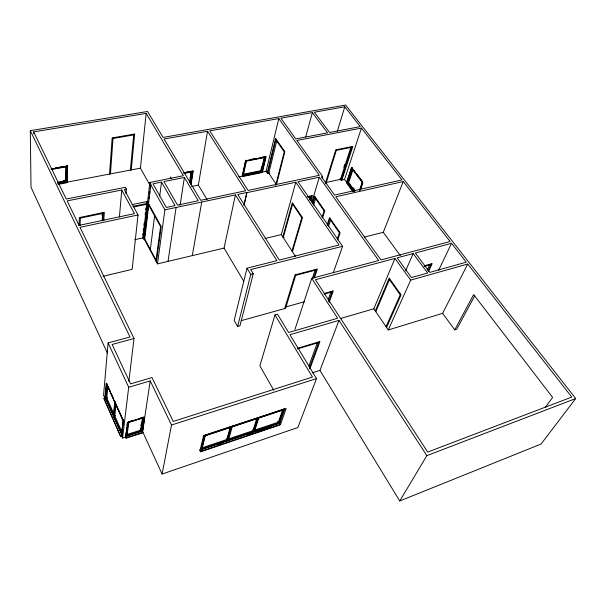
<?xml version="1.0" encoding="UTF-8"?>
<svg xmlns="http://www.w3.org/2000/svg" width="606" height="606" viewBox="0 0 606 606"><rect width="100%" height="100%" fill="white"/><g stroke="black" fill="none" stroke-linecap="round" stroke-linejoin="round"><path stroke-width="0.91" d="M65.501 175.71L65.372 181.08L65.842 182.035L66.251 165.923L67.433 165.703L67.008 181.815L58.464 183.444M65.986 166.347L65.63 180.679L58.252 182.08M66.425 181.929L66.842 165.809M79 225.894L79.348 217.562L104.346 212.35L103.762 220.645M80.022 225.682L80.386 217.342M102.103 215.372L102.285 212.6M102.164 220.569L102.664 213.153M102.762 220.857L103.338 212.562M109.542 174.066L112.163 137.91L134.684 134.009L131.252 169.93M110.436 173.892L113.087 137.751M399.763 500.965L426.859 455.636L339.004 320.377L319.938 370.417L399.763 500.965L541.067 444.024L575.7 398.543L345.602 105.035L163.09 137.433L147.553 111.489L30.3 130.661L130.002 336.974L108.103 342.913L103.565 395.218L104.853 398.119L106.179 383.234L123.207 421.132L121.48 435.608L122.556 438.024L125.798 436.987L127.616 422.533L144.652 417.216L142.607 431.631L150.212 380.909L128.699 387.257L122.556 438.024M119.42 216.978L121.776 190.011L67.168 200.897L79.06 225.379L134.456 213.638L121.776 190.011M105.815 397.839L104.027 398.369L103.982 398.854L120.586 436.35L122.041 435.888M105.656 398.528L106.739 383.075L105.406 397.96L122.048 435.434M105.906 399.096L107.254 384.227M107.86 386.583L106.807 398.044L113.898 413.966M125.972 193.738L126.396 189.095L125.427 187.307L66.266 199.041L33.656 131.888L146.182 113.398L183.36 175.74L149.833 182.467L147.523 202.199M130.373 170.097L133.774 134.168M113.352 415.86L114.875 401.164M113.61 416.443L115.14 401.755M113.875 417.034L115.413 402.346M150.144 185.451L140.418 168.18L146.182 113.398M116.079 403.854L114.792 415.974L122.071 432.313M126.396 189.095L124.306 189.511L138.024 214.963L132.153 269.344L103.081 276.283M142.728 235.348L142.955 233.439M143.281 230.628L143.501 228.757M143.902 225.258L144.152 223.129M145.129 214.698L145.349 212.827M145.713 209.668L145.925 207.828M146.326 204.396L146.652 201.586L147.614 203.336L143.44 238.915L144.372 238.711M146.841 203.942L142.887 237.878L134.615 239.734M120.586 436.35L104.027 398.369M149.833 182.467L150.826 184.224L144.069 238.779L157.469 263.883L224.061 248.104L235.408 194.927L164.908 209.827L157.469 263.883M144.16 238.938L148.364 203.366L161.219 226.614L156.416 261.913M144.819 234.961L145.145 232.159M145.372 230.28L145.705 227.477M146.038 224.667L146.364 221.857M146.591 219.986L146.925 217.175M147.25 214.372L147.584 211.562M147.811 209.691L148.144 206.881M132.956 206.388L148.584 203.139L148.796 201.336M149.114 198.632L149.334 196.829M149.652 194.132L149.97 191.428M150.288 188.724L150.614 186.027M121.511 434.229L123.238 419.738M144.622 239.809L148.849 204.245M121.776 434.828L122.101 432.116M122.321 430.305L123.291 422.155M128.858 381.31L134.009 338.504L80.007 227.326L138.024 214.963M125.7 435.6L126.154 431.987M126.381 430.177L126.715 427.472M126.942 425.662L127.283 422.95M142.811 432.381L142.743 432.851L126.063 438.183L126.124 437.706L142.811 432.381L142.099 430.836M126.283 436.282L128.116 421.829M126.995 432.714L127.23 430.874M127.578 428.124L127.805 426.283M128.161 423.533L128.389 421.693M150.333 249.467L154.613 215.797M126.987 436.062L128.828 421.602M159.704 196.147L161.529 182.088L152.962 183.8L166.37 207.464L175.051 205.623L161.529 182.088M155.931 261.012L160.711 225.705M170.619 178.505L170.725 177.77M140.494 428.397L140.228 430.199L140.887 431.631L143.016 417.178L140.357 418.004M140.895 425.677L141.16 423.874M142.425 418.193L140.675 430.131L126.76 434.547M141.577 431.411L143.72 416.958M144.289 417.64L142.266 431.192L125.586 436.502M176.111 207.472L168.013 261.36M180.08 205.411L184.383 177.46L163.931 181.535L177.528 205.123L198.26 200.722L184.383 177.46M189.443 181.997L189.731 180.164M190.026 178.331L190.322 176.505M190.61 174.672L190.905 172.846M189.716 182.504L191.488 171.445M189.996 182.929L191.913 171.036M190.382 183.732L192.458 170.93L192.996 170.824L190.92 183.626M190.958 184.853L193.185 171.134L184.118 172.922M207.093 199.586L198.344 185.11L207.525 131.282L164.052 139.039L200.73 200.306L245.695 190.754L207.525 131.282M192.276 255.694L201.745 202.003M339.004 320.377L289.948 334.732L316.499 378.599L297.887 427.51L162.113 474.043L171.498 425.018L150.212 380.909M244.195 166.786L242.249 175.793L262.246 171.703L265.852 156.484M244.589 164.983L245.566 160.476L246.589 160.279L243.256 175.581M242.756 175.687L246.074 160.378M245.71 162.506L246.104 160.688M244.127 204.381L246.809 192.496L237.734 194.428L279.275 260.057L339.057 244.983L295.796 182.232L246.915 192.663L244.029 205.464M261.716 166.536L260.875 170.119L261.451 171.074L243.438 174.748M264.345 157.098L261.156 170.634L243.15 174.293M261.254 171.907L264.852 156.681L260.285 157.583M261.754 171.809L265.352 156.583M269.587 173.081L267.617 173.49L266.117 171.248L278.813 118.564L209.752 130.888L248.096 190.435L319.317 175.308L278.813 118.564M267.216 172.899L275.586 138.433L284.858 151.72L276.525 184.277M267.617 173.49L276.003 139.032M200.821 449.857L204.358 435.366M279.555 422.89L280.245 424.882L200.631 451.811L199.95 449.72M276.601 141.342L268.799 173.248L276.344 184.482M201.51 449.622L205.063 435.131M201.715 450.197L205.381 435.237L286.153 408.527L280.873 423.465L279.571 421.132M235.408 194.927L276.874 260.663L247.013 268.185L234.174 320.354L237.628 326.429L239.976 325.77L253.255 273.776L250.702 269.564L342.602 246.278L297.985 181.762L319.324 177.21L378.705 260.527L311.711 278.366L294.925 329.52M237.628 326.429L250.77 274.412L247.013 268.185M275.654 185.481L284.434 151.106M305.735 136.842L312.378 112.58L280.889 118.193L295.728 138.925L327.551 132.858L312.378 112.58M295.448 256.391L281.328 234.598L295.796 182.232M226.303 439.191L226.409 438.797L227.167 440.259L201.707 448.834M282.813 236.893L292.35 202.699L302.455 217.675L292.41 251.71M230.394 426.632L226.788 439.524L202.215 447.796M292.804 203.366L283.244 237.56L284.078 237.355M226.947 441.047L231.007 426.556M227.621 440.82L231.697 426.329M228.288 440.592L232.378 426.101M301.993 216.986L291.971 251.028L292.812 250.816M311.711 278.366L337.618 318.241L288.607 332.52L277.518 314.196L274.98 314.908L259.876 365.857L273.76 390.272M309.431 199.957L310.499 196.352M310.333 200.207L311.666 195.73M310.901 200.919L312.507 195.541L307.166 196.73M311.779 202.328L319.324 177.21M312.378 203.29L314.537 196.132L324.778 210.827L322.513 217.948M312.832 203.949L314.999 196.791M313.582 205.305L315.771 198.109M322.081 178.293L322.627 176.505L296.834 140.471L361.441 128.093L401.967 179.929L334.557 195.079L321.46 176.755L322.627 176.505M337.345 131.229L344.784 106.8L314.378 112.224L329.573 132.472L360.282 126.616L344.784 106.8M284.676 308.568L295.001 274.889L317.377 269.019L314.453 277.843M295.925 274.647L285.57 308.318L241.249 320.65M325.278 183.694L335.739 149.841L352.851 146.41L341.875 180.08M326.036 183.527L336.519 149.682M252.407 430.411L252.528 430.018L253.3 431.449L228.515 439.804M256.702 418.708L252.914 430.737L228.136 439.077M257.626 417.754L253.05 432.245L252.285 430.805M254.77 428.578L255.588 425.995M257.217 420.844L258.035 418.269M253.709 432.017L258.3 417.534M322.051 217.274L324.308 210.146M254.361 431.798L258.967 417.314M343.807 167.188L344.67 164.506M350.889 147.266L340.481 179.361L325.399 182.641M361.441 128.093L344.549 179.497L341.125 180.247L352.078 146.561M327.195 224.728L329.512 217.615L340.14 232.855L337.709 239.923M327.672 225.409L329.99 218.296M328.399 226.742L330.74 219.592M312.287 278.593L315.211 269.715M313.56 278.086L316.476 269.261M351.889 167.37L346.965 182.201L353.518 191.148M347.23 182.573L352.162 167.741L347.503 182.936M352.73 168.824L348.329 182.005L354.911 190.958M349.207 180.952L352.412 171.354M337.224 239.226L339.648 232.151M277.828 421.867L277.965 421.473L278.752 422.874L254.611 431.01M282.547 410.156L278.359 422.177L254.225 430.298M359.472 190.284L362.509 181.588L359.956 190.254M283.54 409.186L278.48 423.67L277.692 422.261M360.032 190.178L362.789 182.292M360.638 189.299L362.767 183.217M279.116 423.45L284.184 408.974M333.285 272.753L342.602 246.278M328.232 299.478L331.065 291.569M328.634 301.652L332.399 291.168M329.217 302.273L333.308 290.918L324.278 293.41M308.84 366.145L317.241 343.026M309.265 368.334L318.938 341.845M309.878 368.918L319.9 341.557L297.735 348.23M364.251 237.113L383.272 232.325L403.24 181.55L450.129 241.514L380.916 259.944L335.777 196.783L403.24 181.55M373.826 308.787L394.938 258.451L410.686 280.116L388.272 329.952L373.826 308.787L340.36 318.559M375.319 310.961L389.181 278.139L401.081 294.88L386.56 327.445M375.818 311.704L389.719 278.896M405.596 270.867L413.178 253.573L427.647 273.011L411.466 277.556L397.119 257.868L413.178 253.573M386.045 326.687L400.536 294.115M427.109 270.162L429.836 264.284M428.169 270.708L431.358 263.852M428.578 271.337L432.176 263.625L424.412 265.769M438.646 270.284L451.538 243.317L466.279 262.171L429.798 272.405L415.315 253.005L451.538 243.317M388.272 329.952L442.63 313.317L467.734 264.034L571.769 397.082L427.722 452.068L315.393 279.73L394.938 258.451M442.63 313.317L454.742 329.853L473.65 294.592L552.604 397.407L545.491 407.187M474.816 295.614L456.727 329.225L454.742 329.853M426.859 455.636L575.7 398.543M201.609 449.228L227.053 440.653M228.401 440.198L253.179 431.851M254.49 431.404L278.616 423.276M218.614 444.486L221.281 443.584M247.074 434.881L251.52 433.381M255.974 431.873L271.094 426.775M200.745 451.334L280.411 424.412M204.957 435.547L230.894 426.965M232.265 426.51L257.497 418.163M258.83 417.723L283.396 409.595M204.858 435.956L230.78 427.374M232.151 426.919L257.368 418.572M258.701 418.132L283.252 410.004M171.498 425.018L316.499 378.599M127.086 435.275L141.001 430.843L140.35 429.412M127.033 435.669L140.948 431.237M312.219 372.864L319.938 370.417M120.639 435.881L122.101 435.419M130.601 421.049L133.259 420.223M128.775 422.011L142.955 417.587M128.722 422.42L142.895 417.996M115.625 415.716L113.958 416.231L121.609 433.442M297.599 348.882L318.688 342.526M107.641 397.801L105.982 398.293L113.436 415.057M410.686 280.116L467.734 264.034M324.043 294.099L332.149 291.857M424.102 266.451L431.04 264.534M285.774 306.939L304.697 301.69M134.009 338.504L112.14 344.466L130.548 383.871L151.977 377.576L173.24 421.428L312.461 377.068L274.98 314.908M295.705 275.344L316.249 269.958M250.77 274.412L253.255 273.776M264.958 238.506L281.328 234.598M307.878 197.238L311.454 196.435M346.587 182.285L347.836 182.012M348.897 181.883L347.776 182.126L354.343 191.079M132.01 204.623L147.614 201.389L148.584 203.139M80.348 218.099L103.285 213.312M133.797 206.941L147.531 204.078M243.347 175.164L261.353 171.49M191.511 186.504L198.344 185.11M238.794 176.838L266.117 171.248M336.3 150.386L351.851 147.266M183.504 173.119L191.844 171.475M246.49 160.711L264.746 157.113M184.368 173.377L191.769 171.915M246.4 161.143L264.648 157.545M186.353 172.134L190.988 171.218M251.157 159.378L255.717 158.477M57.555 183.179L65.849 181.595M58.1 183.86L140.418 168.18M58.093 184.391L67.152 182.664L67.599 166.021L51.002 169.059M63.547 180.55L65.387 180.202L65.865 181.156L57.562 182.732M51.858 169.46L66.228 166.832M55.464 167.892L57.259 167.567M59.062 167.233L63.554 166.415M51.866 169.006L66.236 166.377M113.034 138.501L133.699 134.911M356.919 174.096L361.949 180.838M353.843 170.324L354.964 171.816M361.108 180.05L362.229 181.542M362.691 182.429L351.51 167.453L346.427 182.77L352.442 190.973M352.162 168.945L362.214 182.421M353.275 187.845L354.374 189.337M347.639 182.535L354.207 191.488M344.549 179.497L353.154 191.238M383.272 232.325L400.324 255.603M340.057 178.778L341.125 180.247M389.423 279.578L400.233 294.789M275.828 139.744L284.252 151.818M314.779 197.495L324.089 210.85M329.762 219.001L339.413 232.848M292.607 204.078L301.78 217.698M224.061 248.104L243.688 281.131M170.339 177.103L171.256 178.672M150.508 184.285L164.908 209.827M148.735 205.169L160.59 226.621M144.72 238.953L156.053 260.163M142.827 237.764L143.44 238.915M199.828 450.19L200.631 451.811M108.103 342.913L128.699 387.257M107.383 353.086L31.012 187.246L30.3 130.661M142.607 431.631L162.113 474.043M107.217 384.651L110.648 392.271M111.406 393.961L113.693 399.043M116.852 406.073L123.185 420.147M107.179 385.068L114.792 401.998M115.322 403.179L123.139 420.556M125.366 436.615L126.063 438.183M105.944 398.695L113.398 415.458M113.913 416.633L121.556 433.835M33.656 131.888L33.671 133.774M245.763 160.779L242.332 176.596L262.33 172.498L266.057 156.78L245.763 160.779M203.654 435.6L200.131 450.091L279.752 423.238L284.835 408.755L203.654 435.6"/></g></svg>
